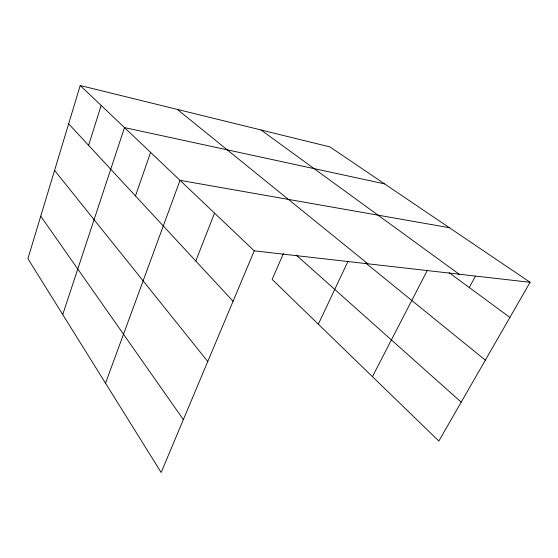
<?xml version="1.0" encoding="UTF-8"?>
<svg xmlns="http://www.w3.org/2000/svg" width="558" height="558" viewBox="0 0 558 558"><rect width="100%" height="100%" fill="white"/><g stroke="black" fill="none" stroke-linecap="round" stroke-linejoin="round"><path stroke-width="0.84" d="M80.213 85.527L27.9 258.675L161.15 472.473L254.246 250.849L80.213 85.527L329.918 146.914L530.1 282.292L438.839 441.05L272.144 279.405L283.443 253.499M88.589 145.338L101.172 105.441M62.733 314.572L124.49 127.594L384.567 183.875M135.475 195.935L150.604 152.397M105.518 383.207L180.032 180.353L449.385 227.706M195.795 261.032L214.537 213.135M318.332 324.198L347.934 261.486M372.437 376.664L427.295 270.463M469.271 287.537L475.416 276.238M254.246 250.849L530.1 282.292M261.018 129.979L459.136 274.208M449.127 272.723L509.9 317.425M177.339 109.41L367.875 263.801M365.567 262.923L485.341 360.154M296.179 255.041L461.201 402.144M68.641 123.813L233.07 301.257M54.572 170.392L207.764 361.5M40.734 216.197L183.359 419.588"/></g></svg>
